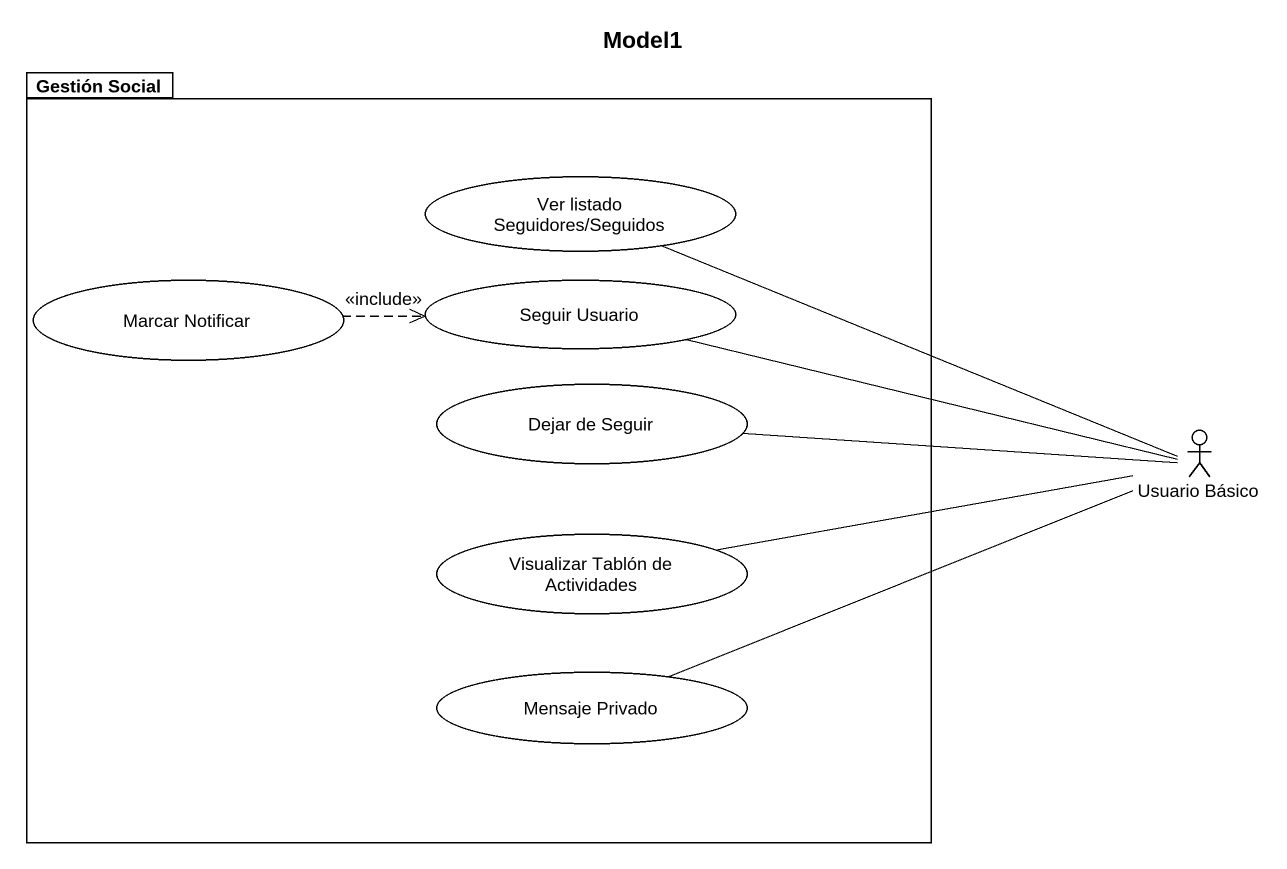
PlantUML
@startuml
title Model1
package "Gestión Social" as Gestión_Social {
  usecase "Ver listado Seguidores/Seguidos" as Ver_listado_Seguidores
  usecase "Marcar Notificar" as Marcar_Notificar
  usecase "Seguir Usuario" as Seguir_Usuario
  usecase "Dejar de Seguir" as Dejar_de_Seguir
  usecase "Visualizar Tablón de Actividades" as Visualizar_Tablón_de
  usecase "Mensaje Privado" as Mensaje_Privado
}
actor "Usuario Básico" as Usuario_Básico
Marcar_Notificar .right.> Seguir_Usuario : <<include>>
Usuario_Básico -left- Ver_listado_Seguidores
Usuario_Básico -left- Seguir_Usuario
Usuario_Básico -left- Dejar_de_Seguir
Usuario_Básico -left- Visualizar_Tablón_de
Usuario_Básico -left- Mensaje_Privado
@enduml
